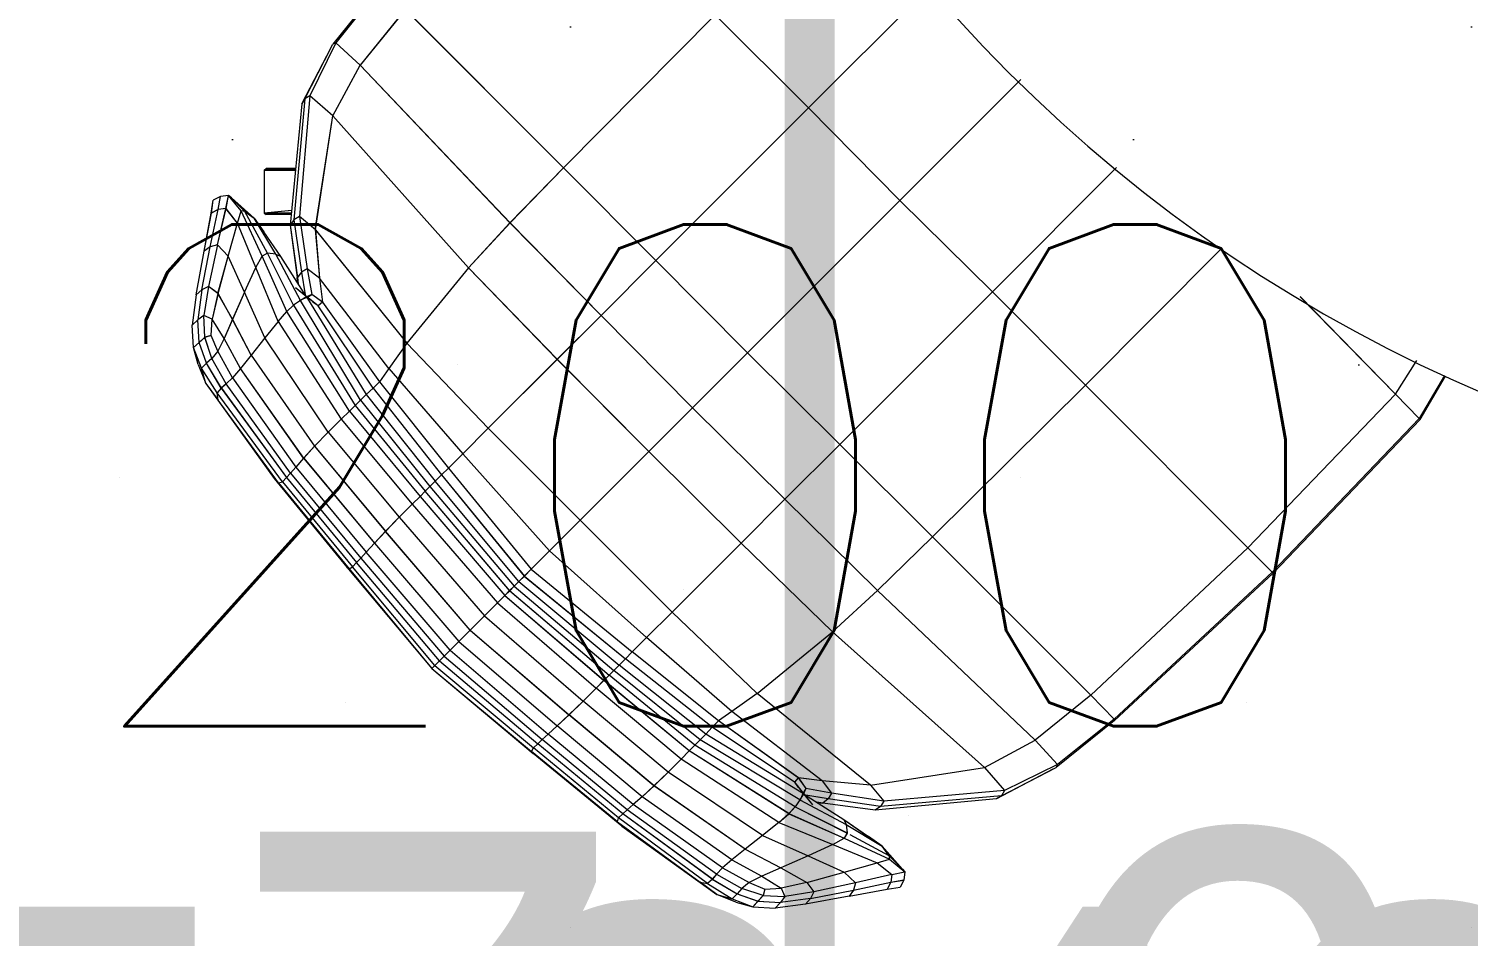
# Model space of a CAD drawing. Header units: millimetres. Extents: x -81374 to 485233, y -39075 to 157313.
# Drawn here: x 43608 to 44182, y -11139 to -10777 of the extents above; entities that cross this region are included whole.
import ezdxf
from ezdxf.enums import TextEntityAlignment as Align

# ---------------------------------------------------------------- set-up
doc = ezdxf.new("R2010")
doc.units = ezdxf.units.MM
for name, color, linetype in [('ceilings', 253, 'Continuous'), ('Hatch 01_UC', 7, 'Continuous'), ('M-HVAC-ELEPTICAL DUCT', 6, 'Continuous'), ('M-HVAC-TEXT', 7, 'Continuous')]:
    doc.layers.add(name, color=color, linetype=linetype)
doc.layers.add('DRAIN PIPE', color=76, linetype='Continuous', lineweight=30)
doc.layers.add('G-IMPT', color=8, linetype='Continuous', lineweight=5)
doc.styles.add('Herbalife_Third Floor - Furniture Layout - 210201$0$CG', font='GOTHIC.TTF')
doc.styles.add('R', font='romans.shx')
doc.styles.get("Standard").update_dxf_attribs({"font": 'arial.ttf'})

# ---------------------------------------------------------------- blocks, each defined once
blk = doc.blocks.new('floor plan 1')
at = {"layer": 'G-IMPT', "color": 8, "ltscale": 500}
for p, q in [((14253.39, -27949.37), (14265.42, -27947.77)), ((14263.28, -27950.01), (14265.42, -27947.77)), ((14274.38, -27948.3), (14265.42, -27947.77)), ((14272.29, -27950.54), (14274.38, -27948.3)), ((14281.14, -27950.16), (14274.38, -27948.3)), ((14282.63, -27951.52), (14274.38, -27948.3)), ((14235.96, -27952.54), (14220.8, -27955.44)), ((14233.42, -27957.91), (14250.04, -27954.27)), ((14251.32, -27951.61), (14234.21, -27955.01)), ((14234.21, -27955.01), (14235.96, -27952.54)), ((14235.96, -27952.54), (14253.39, -27949.37)), ((14250.04, -27954.27), (14251.32, -27951.61)), ((14250.04, -27954.27), (14261.54, -27952.51)), ((14252.87, -27958.1), (14250.04, -27954.27)), ((14251.32, -27951.61), (14253.39, -27949.37)), ((14251.32, -27951.61), (14263.28, -27950.01)), ((14261.54, -27952.51), (14263.28, -27950.01)), ((14263.08, -27955.82), (14261.54, -27952.51)), ((14270.29, -27952.89), (14261.54, -27952.51)), ((14272.29, -27950.54), (14263.28, -27950.01)), ((14269.52, -27955.36), (14270.29, -27952.89)), ((14270.29, -27952.89), (14272.29, -27950.54)), ((14270.29, -27952.89), (14278.68, -27955.7)), ((14280.59, -27953.52), (14272.29, -27950.54)), ((14278.68, -27955.7), (14280.59, -27953.52)), ((14280.59, -27953.52), (14282.63, -27951.52)), ((14290.5, -27959.42), (14280.59, -27953.52)), ((14281.14, -27950.16), (14288.72, -27953.26)), ((14288.72, -27953.26), (14282.63, -27951.52)), ((14292.45, -27957.71), (14282.63, -27951.52)), ((14326.6, -27980.49), (14288.72, -27953.26)), ((14288.72, -27953.26), (14295.33, -27958.19)), ((14213.74, -27962.27), (14214.17, -27959.04)), ((14214.17, -27959.04), (14215.61, -27956.22)), ((14219.36, -27958.17), (14214.17, -27959.04)), ((14220.8, -27955.44), (14215.61, -27956.22)), ((14218.91, -27961.29), (14233.42, -27957.91)), ((14218.91, -27961.29), (14219.36, -27958.17)), ((14234.21, -27955.01), (14219.36, -27958.17)), ((14219.36, -27958.17), (14220.8, -27955.44)), ((14233.42, -27957.91), (14234.21, -27955.01)), ((14237.98, -27962.15), (14233.42, -27957.91)), ((14252.87, -27958.1), (14237.98, -27962.15)), ((14252.87, -27958.1), (14263.08, -27955.82)), ((14263.12, -27963.85), (14252.87, -27958.1)), ((14269.52, -27955.36), (14263.08, -27955.82)), ((14270.78, -27960.53), (14263.08, -27955.82)), ((14263.12, -27963.85), (14270.78, -27960.53)), ((14275.79, -27958.04), (14269.52, -27955.36)), ((14270.78, -27960.53), (14275.79, -27958.04)), ((14282.71, -27967.13), (14270.78, -27960.53)), ((14275.79, -27958.04), (14278.68, -27955.7)), ((14286.48, -27963.87), (14275.79, -27958.04)), ((14288.79, -27961.39), (14278.68, -27955.7)), ((14288.79, -27961.39), (14290.5, -27959.42)), ((14290.5, -27959.42), (14292.45, -27957.71)), ((14290.5, -27959.42), (14326.2, -27985.38)), ((14295.33, -27958.19), (14292.45, -27957.71)), ((14292.45, -27957.71), (14327.85, -27983.83)), ((14328.35, -27982.22), (14295.33, -27958.19)), ((14218.91, -27961.29), (14213.74, -27962.27)), ((14214.65, -27963.42), (14213.74, -27962.27)), ((14219.82, -27967.34), (14213.74, -27962.27)), ((14222.85, -27972.52), (14214.65, -27963.42)), ((14220.12, -27968.76), (14214.65, -27963.42)), ((14224.82, -27965.92), (14218.91, -27961.29)), ((14224.82, -27965.92), (14219.82, -27967.34)), ((14237.98, -27962.15), (14224.82, -27965.92)), ((14242.45, -27973.19), (14224.82, -27965.92)), ((14252.26, -27968.66), (14237.98, -27962.15)), ((14252.26, -27968.66), (14263.12, -27963.85)), ((14277.4, -27971.38), (14263.12, -27963.85)), ((14282.71, -27967.13), (14286.48, -27963.87)), ((14286.48, -27963.87), (14288.79, -27961.39)), ((14286.48, -27963.87), (14322.11, -27989.08)), ((14288.79, -27961.39), (14324.48, -27986.96)), ((14220.12, -27968.76), (14219.82, -27967.34)), ((14237.93, -27975.68), (14219.82, -27967.34)), ((14235.71, -27977.19), (14220.12, -27968.76)), ((14220.12, -27968.76), (14222.85, -27972.52)), ((14242.45, -27973.19), (14252.26, -27968.66)), ((14270.44, -27976.83), (14252.26, -27968.66)), ((14270.44, -27976.83), (14277.4, -27971.38)), ((14277.4, -27971.38), (14282.71, -27967.13)), ((14277.4, -27971.38), (14313.75, -27996.55)), ((14282.71, -27967.13), (14318.47, -27992.25)), ((14222.85, -27972.52), (14228.18, -27976.32)), ((14237.12, -27981.13), (14222.85, -27972.52)), ((14238.1, -27983.21), (14228.18, -27976.32)), ((14236.79, -27977.78), (14237.93, -27975.68)), ((14257.53, -27988.15), (14236.79, -27977.78)), ((14237.12, -27981.13), (14236.79, -27977.78)), ((14242.45, -27973.19), (14237.93, -27975.68)), ((14259.96, -27985.48), (14237.93, -27975.68)), ((14263.92, -27982.02), (14242.45, -27973.19)), ((14263.92, -27982.02), (14270.44, -27976.83)), ((14270.44, -27976.83), (14308.12, -28002.04)), ((14255.61, -27990.99), (14237.12, -27981.13)), ((14238.1, -27983.21), (14237.12, -27981.13)), ((14254.15, -27993.38), (14238.1, -27983.21)), ((14263.92, -27982.02), (14259.96, -27985.48)), ((14263.92, -27982.02), (14302.96, -28007.2)), ((14326.6, -27980.49), (14361.91, -28009.49)), ((14326.6, -27980.49), (14328.35, -27982.22)), ((14328.35, -27982.22), (14327.85, -27983.83)), ((14328.35, -27982.22), (14362.61, -28010.32)), ((14175.21, -27992.65), (14223.45, -27988.32)), ((14177.28, -27991.45), (14225.64, -27986.91)), ((14222.08, -27990.52), (14223.45, -27988.32)), ((14223.45, -27988.32), (14225.64, -27986.91)), ((14223.45, -27988.32), (14244.37, -27991.35)), ((14225.64, -27986.91), (14246.5, -27989.73)), ((14257.69, -27998), (14250.53, -27988.94)), ((14254.15, -27993.38), (14250.53, -27988.94)), ((14255.61, -27990.99), (14257.53, -27988.15)), ((14257.53, -27988.15), (14259.96, -27985.48)), ((14257.53, -27988.15), (14297.41, -28012.75)), ((14259.96, -27985.48), (14299.68, -28010.48)), ((14318.47, -27992.25), (14322.11, -27989.08)), ((14322.11, -27989.08), (14324.48, -27986.96)), ((14322.11, -27989.08), (14355.89, -28017.18)), ((14324.48, -27986.96), (14326.2, -27985.38)), ((14324.48, -27986.96), (14358.31, -28014.99)), ((14326.2, -27985.38), (14327.85, -27983.83)), ((14326.2, -27985.38), (14360.08, -28013.33)), ((14327.85, -27983.83), (14361.76, -28011.69)), ((14152.92, -28005.12), (14174.04, -27994.69)), ((14175.21, -27992.65), (14153.46, -28003.82)), ((14154.78, -28003.26), (14177.28, -27991.45)), ((14175.21, -27992.65), (14154.78, -28003.26)), ((14174.04, -27994.69), (14222.08, -27990.52)), ((14174.04, -27994.69), (14175.21, -27992.65)), ((14182.06, -28003.88), (14174.04, -27994.69)), ((14175.21, -27992.65), (14177.28, -27991.45)), ((14227.38, -27996.9), (14222.08, -27990.52)), ((14222.08, -27990.52), (14243, -27993.63)), ((14243, -27993.63), (14244.37, -27991.35)), ((14246.67, -27998.62), (14243, -27993.63)), ((14243, -27993.63), (14253.18, -27995.49)), ((14244.37, -27991.35), (14246.5, -27989.73)), ((14244.37, -27991.35), (14253.3, -27992.84)), ((14248.75, -27989.96), (14246.5, -27989.73)), ((14246.5, -27989.73), (14248.9, -27990.05)), ((14253.18, -27995.49), (14254.2, -27993.41)), ((14253.18, -27995.49), (14254.45, -27993.53)), ((14254.15, -27993.38), (14255.61, -27990.99)), ((14257.69, -27998), (14254.15, -27993.38)), ((14254.15, -27993.38), (14293.09, -28017.15)), ((14255.6, -27990.59), (14254.39, -27993.02)), ((14254.46, -27993.51), (14255.6, -27990.59)), ((14255.61, -27990.99), (14295.29, -28014.87)), ((14313.75, -27996.55), (14318.47, -27992.25)), ((14318.47, -27992.25), (14352.3, -28020.44)), ((14227.38, -27996.9), (14182.06, -28003.88)), ((14227.38, -27996.9), (14272.57, -28033.41)), ((14227.38, -27996.9), (14246.67, -27998.62)), ((14246.67, -27998.62), (14282.75, -28026.23)), ((14246.67, -27998.62), (14256.21, -27999.82)), ((14256.21, -27999.82), (14253.18, -27995.49)), ((14257.69, -27998), (14256.21, -27995.94)), ((14256.21, -27999.82), (14257.69, -27998)), ((14256.21, -27999.82), (14287.99, -28022.53)), ((14257.69, -27998), (14290.59, -28019.9)), ((14308.12, -28002.04), (14313.75, -27996.55)), ((14313.75, -27996.55), (14347.63, -28024.81)), ((14130.19, -28022.64), (14153.46, -28003.82)), ((14130.29, -28023.2), (14152.92, -28005.12)), ((14152.92, -28005.12), (14153.46, -28003.82)), ((14161.75, -28014.72), (14152.92, -28005.12)), ((14182.06, -28003.88), (14161.75, -28014.72)), ((14242.57, -28057.94), (14182.06, -28003.88)), ((14308.12, -28002.04), (14302.96, -28007.2)), ((14308.12, -28002.04), (14341.97, -28030.37)), ((14297.41, -28012.75), (14299.68, -28010.48)), ((14302.96, -28007.2), (14299.68, -28010.48)), ((14299.68, -28010.48), (14333.72, -28038.63)), ((14302.96, -28007.2), (14336.84, -28035.51)), ((14360.08, -28013.33), (14361.76, -28011.69)), ((14362.61, -28010.32), (14361.76, -28011.69)), ((14401.09, -28044.56), (14361.76, -28011.69)), ((14402.3, -28043.35), (14361.91, -28009.49)), ((14361.91, -28009.49), (14362.61, -28010.32)), ((14402.26, -28043.38), (14362.61, -28010.32)), ((14139.57, -28032.78), (14161.75, -28014.72)), ((14224.65, -28074.49), (14161.75, -28014.72)), ((14290.59, -28019.9), (14293.09, -28017.15)), ((14293.09, -28017.15), (14295.29, -28014.87)), ((14293.09, -28017.15), (14327.68, -28044.66)), ((14295.29, -28014.87), (14297.41, -28012.75)), ((14295.29, -28014.87), (14329.76, -28042.59)), ((14297.41, -28012.75), (14331.67, -28040.68)), ((14352.3, -28020.44), (14355.89, -28017.18)), ((14355.89, -28017.18), (14358.31, -28014.99)), ((14395.03, -28050.62), (14355.89, -28017.18)), ((14358.31, -28014.99), (14360.08, -28013.33)), ((14397.44, -28048.21), (14358.31, -28014.99)), ((14399.3, -28046.35), (14360.08, -28013.33)), ((14066.93, -28081.39), (14130.19, -28022.64)), ((14067.28, -28081.74), (14130.29, -28023.2)), ((14130.29, -28023.2), (14130.19, -28022.64)), ((14139.57, -28032.78), (14130.29, -28023.2)), ((14282.75, -28026.23), (14287.99, -28022.53)), ((14290.59, -28019.9), (14287.99, -28022.53)), ((14287.99, -28022.53), (14322.4, -28049.94)), ((14290.59, -28019.9), (14325.15, -28047.19)), ((14347.63, -28024.81), (14352.3, -28020.44)), ((14391.56, -28054.09), (14352.3, -28020.44)), ((14272.57, -28033.41), (14282.75, -28026.23)), ((14282.75, -28026.23), (14316.7, -28055.65)), ((14341.97, -28030.37), (14347.63, -28024.81)), ((14387, -28058.65), (14347.63, -28024.81)), ((14077, -28091.48), (14139.57, -28032.78)), ((14139.57, -28032.78), (14202.75, -28095.8)), ((14272.57, -28033.41), (14242.57, -28057.94)), ((14272.57, -28033.41), (14306.56, -28065.78)), ((14341.97, -28030.37), (14336.84, -28035.51)), ((14381.31, -28064.34), (14341.97, -28030.37)), ((14329.76, -28042.59), (14331.67, -28040.68)), ((14331.67, -28040.68), (14333.72, -28038.63)), ((14371.28, -28074.37), (14331.67, -28040.68)), ((14336.84, -28035.51), (14333.72, -28038.63)), ((14373.18, -28072.47), (14333.72, -28038.63)), ((14376.17, -28069.47), (14336.84, -28035.51)), ((14325.15, -28047.19), (14327.68, -28044.66)), ((14327.68, -28044.66), (14329.76, -28042.59)), ((14367.64, -28078.01), (14327.68, -28044.66)), ((14369.51, -28076.14), (14329.76, -28042.59)), ((14397.44, -28048.21), (14399.3, -28046.35)), ((14399.3, -28046.35), (14401.09, -28044.56)), ((14399.3, -28046.35), (14432.31, -28085.56)), ((14402.26, -28043.38), (14401.09, -28044.56)), ((14401.09, -28044.56), (14433.96, -28083.89)), ((14435.32, -28083.03), (14402.26, -28043.38)), ((14436.15, -28083.73), (14402.3, -28043.35)), ((14316.7, -28055.65), (14322.4, -28049.94)), ((14325.15, -28047.19), (14322.4, -28049.94)), ((14362.76, -28082.88), (14322.4, -28049.94)), ((14365.44, -28080.21), (14325.15, -28047.19)), ((14391.56, -28054.09), (14395.03, -28050.62)), ((14395.03, -28050.62), (14397.44, -28048.21)), ((14395.03, -28050.62), (14428.47, -28089.75)), ((14430.66, -28087.34), (14397.44, -28048.21)), ((14242.57, -28057.94), (14224.65, -28074.49)), ((14242.57, -28057.94), (14279.06, -28093.28)), ((14306.56, -28065.78), (14316.7, -28055.65)), ((14355.4, -28090.24), (14316.7, -28055.65)), ((14387, -28058.65), (14391.56, -28054.09)), ((14425.21, -28093.35), (14391.56, -28054.09)), ((14381.31, -28064.34), (14387, -28058.65)), ((14387, -28058.65), (14420.83, -28098.02)), ((14306.56, -28065.78), (14279.06, -28093.28)), ((14343.22, -28102.42), (14306.56, -28065.78)), ((14376.17, -28069.47), (14373.18, -28072.47)), ((14376.17, -28069.47), (14381.31, -28064.34)), ((14410.14, -28108.81), (14376.17, -28069.47)), ((14415.28, -28103.67), (14381.31, -28064.34)), ((14202.75, -28095.8), (14224.65, -28074.49)), ((14224.65, -28074.49), (14261.55, -28110.79)), ((14369.51, -28076.14), (14371.28, -28074.37)), ((14371.28, -28074.37), (14373.18, -28072.47)), ((14371.28, -28074.37), (14404.97, -28113.98)), ((14407.02, -28111.93), (14373.18, -28072.47)), ((14362.76, -28082.88), (14365.44, -28080.21)), ((14365.44, -28080.21), (14367.64, -28078.01)), ((14398.45, -28120.5), (14365.44, -28080.21)), ((14367.64, -28078.01), (14369.51, -28076.14)), ((14367.64, -28078.01), (14400.98, -28117.96)), ((14403.06, -28115.89), (14369.51, -28076.14)), ((14008.35, -28142.61), (14066.93, -28081.39)), ((14008.72, -28142.98), (14067.28, -28081.74)), ((14067.28, -28081.74), (14066.93, -28081.39)), ((14077, -28091.48), (14067.28, -28081.74)), ((14355.4, -28090.24), (14362.76, -28082.88)), ((14395.71, -28123.24), (14362.76, -28082.88)), ((14430.66, -28087.34), (14432.31, -28085.56)), ((14432.31, -28085.56), (14433.96, -28083.89)), ((14460.26, -28119.45), (14432.31, -28085.56)), ((14435.32, -28083.03), (14433.96, -28083.89)), ((14461.82, -28117.8), (14433.96, -28083.89)), ((14463.42, -28117.3), (14435.32, -28083.03)), ((14436.15, -28083.73), (14435.32, -28083.03)), ((14465.16, -28119.05), (14436.15, -28083.73)), ((14018.19, -28152.68), (14077, -28091.48)), ((14077, -28091.48), (14141.69, -28156.3)), ((14343.22, -28102.42), (14355.4, -28090.24)), ((14390, -28128.95), (14355.4, -28090.24)), ((14425.21, -28093.35), (14428.47, -28089.75)), ((14428.47, -28089.75), (14430.66, -28087.34)), ((14456.57, -28123.54), (14428.47, -28089.75)), ((14458.69, -28121.16), (14430.66, -28087.34)), ((14141.69, -28156.3), (14202.75, -28095.8)), ((14202.75, -28095.8), (14239.67, -28132.67)), ((14279.06, -28093.28), (14261.55, -28110.79)), ((14315.8, -28129.85), (14279.06, -28093.28)), ((14415.28, -28103.67), (14420.83, -28098.02)), ((14420.83, -28098.02), (14425.21, -28093.35)), ((14449.1, -28131.9), (14420.83, -28098.02)), ((14453.4, -28127.18), (14425.21, -28093.35)), ((14343.22, -28102.42), (14315.8, -28129.85)), ((14379.86, -28139.09), (14343.22, -28102.42)), ((14410.14, -28108.81), (14415.28, -28103.67)), ((14443.6, -28137.53), (14415.28, -28103.67)), ((14410.14, -28108.81), (14407.02, -28111.93)), ((14438.45, -28142.68), (14410.14, -28108.81)), ((14239.67, -28132.67), (14261.55, -28110.79)), ((14298.35, -28147.29), (14261.55, -28110.79)), ((14403.06, -28115.89), (14404.97, -28113.98)), ((14404.97, -28113.98), (14407.02, -28111.93)), ((14432.9, -28148.24), (14404.97, -28113.98)), ((14435.17, -28145.97), (14407.02, -28111.93)), ((14395.71, -28123.24), (14398.45, -28120.5)), ((14398.45, -28120.5), (14400.98, -28117.96)), ((14425.75, -28155.06), (14398.45, -28120.5)), ((14400.98, -28117.96), (14403.06, -28115.89)), ((14428.49, -28152.56), (14400.98, -28117.96)), ((14430.77, -28150.36), (14403.06, -28115.89)), ((14456.57, -28123.54), (14458.69, -28121.16)), ((14458.69, -28121.16), (14460.26, -28119.45)), ((14458.69, -28121.16), (14484.26, -28156.86)), ((14460.26, -28119.45), (14461.82, -28117.8)), ((14486.22, -28155.15), (14460.26, -28119.45)), ((14463.42, -28117.3), (14461.82, -28117.8)), ((14461.82, -28117.8), (14487.94, -28153.2)), ((14465.16, -28119.05), (14463.42, -28117.3)), ((14463.42, -28117.3), (14487.46, -28150.31)), ((14492.38, -28156.93), (14465.16, -28119.05)), ((14390, -28128.95), (14395.71, -28123.24)), ((14423.12, -28157.65), (14395.71, -28123.24)), ((14453.4, -28127.18), (14456.57, -28123.54)), ((14481.78, -28159.17), (14456.57, -28123.54)), ((14178.86, -28193.49), (14239.67, -28132.67)), ((14276.51, -28169.14), (14239.67, -28132.67)), ((14315.8, -28129.85), (14298.35, -28147.29)), ((14352.36, -28166.59), (14315.8, -28129.85)), ((14379.86, -28139.09), (14390, -28128.95)), ((14419.42, -28162.9), (14390, -28128.95)), ((14443.6, -28137.53), (14449.1, -28131.9)), ((14449.1, -28131.9), (14453.4, -28127.18)), ((14474.27, -28168.25), (14449.1, -28131.9)), ((14453.4, -28127.18), (14478.52, -28162.93)), ((14438.45, -28142.68), (14443.6, -28137.53)), ((14443.6, -28137.53), (14468.81, -28175.21)), ((14008.35, -28142.61), (13998.2, -28159.89)), ((13998.63, -28160.13), (14008.72, -28142.98)), ((14008.72, -28142.98), (14008.35, -28142.61)), ((14018.19, -28152.68), (14008.72, -28142.98)), ((14352.36, -28166.59), (14379.86, -28139.09)), ((14412.24, -28173.07), (14379.86, -28139.09)), ((14438.45, -28142.68), (14435.17, -28145.97)), ((14463.62, -28181.72), (14438.45, -28142.68)), ((14276.51, -28169.14), (14298.35, -28147.29)), ((14334.86, -28184.09), (14298.35, -28147.29)), ((14430.77, -28150.36), (14432.9, -28148.24)), ((14432.9, -28148.24), (14435.17, -28145.97)), ((14457.5, -28188.11), (14432.9, -28148.24)), ((14435.17, -28145.97), (14460.17, -28185.68)), ((14018.19, -28152.68), (14009.64, -28166.14)), ((14018.19, -28152.68), (14056.19, -28191.56)), ((14423.12, -28157.65), (14425.75, -28155.06)), ((14425.75, -28155.06), (14428.49, -28152.56)), ((14425.75, -28155.06), (14447.64, -28187.96)), ((14428.49, -28152.56), (14430.77, -28150.36)), ((14452.27, -28191.5), (14428.49, -28152.56)), ((14430.77, -28150.36), (14454.65, -28190.04)), ((14484.26, -28156.86), (14486.22, -28155.15)), ((14486.22, -28155.15), (14487.94, -28153.2)), ((14486.22, -28155.15), (14492.13, -28165.06)), ((14492.38, -28156.93), (14487.46, -28150.31)), ((14487.46, -28150.31), (14487.94, -28153.2)), ((14487.94, -28153.2), (14494.13, -28163.02)), ((14087.97, -28210.33), (14141.69, -28156.3)), ((14141.69, -28156.3), (14178.86, -28193.49)), ((14419.42, -28162.9), (14423.12, -28157.65)), ((14445.83, -28189.43), (14423.12, -28157.65)), ((14478.52, -28162.93), (14481.78, -28159.17)), ((14481.78, -28159.17), (14484.26, -28156.86)), ((14481.78, -28159.17), (14487.61, -28169.86)), ((14484.26, -28156.86), (14489.95, -28166.96)), ((14495.49, -28164.51), (14492.38, -28156.93)), ((14492.38, -28156.93), (14494.13, -28163.02)), ((14352.36, -28166.59), (14334.86, -28184.09)), ((14387.71, -28203.08), (14352.36, -28166.59)), ((14412.24, -28173.07), (14419.42, -28162.9)), ((14419.42, -28162.9), (14447.03, -28198.97)), ((14474.27, -28168.25), (14478.52, -28162.93)), ((14478.52, -28162.93), (14485.11, -28174.86)), ((14487.61, -28169.86), (14489.95, -28166.96)), ((14489.95, -28166.96), (14492.13, -28165.06)), ((14489.95, -28166.96), (14492.75, -28175.35)), ((14492.13, -28165.06), (14494.13, -28163.02)), ((14492.13, -28165.06), (14495.1, -28173.35)), ((14494.13, -28163.02), (14497.34, -28171.27)), ((14495.49, -28164.51), (14497.34, -28171.27)), ((14276.51, -28169.14), (14215.78, -28229.86)), ((14312.97, -28205.97), (14276.51, -28169.14)), ((14468.81, -28175.21), (14474.27, -28168.25)), ((14474.27, -28168.25), (14481.79, -28182.53)), ((14485.11, -28174.86), (14487.61, -28169.86)), ((14487.61, -28169.86), (14490.28, -28176.13)), ((14495.1, -28173.35), (14497.34, -28171.27)), ((14497.34, -28171.27), (14497.88, -28180.23)), ((14387.71, -28203.08), (14412.24, -28173.07)), ((14448.75, -28218.27), (14412.24, -28173.07)), ((14463.62, -28181.72), (14468.81, -28175.21)), ((14468.81, -28175.21), (14476.99, -28193.39)), ((14481.79, -28182.53), (14485.11, -28174.86)), ((14485.11, -28174.86), (14489.82, -28182.56)), ((14490.28, -28176.13), (14489.82, -28182.56)), ((14490.28, -28176.13), (14492.75, -28175.35)), ((14492.75, -28175.35), (14495.1, -28173.35)), ((14492.75, -28175.35), (14493.14, -28184.11)), ((14495.1, -28173.35), (14495.64, -28182.37)), ((14312.97, -28205.97), (14334.86, -28184.09)), ((14371.16, -28220.99), (14334.86, -28184.09)), ((14463.62, -28181.72), (14460.17, -28185.68)), ((14463.62, -28181.72), (14472.46, -28203.2)), ((14476.99, -28193.39), (14481.79, -28182.53)), ((14481.79, -28182.53), (14487.55, -28192.78)), ((14487.55, -28192.78), (14489.82, -28182.56)), ((14489.82, -28182.56), (14493.14, -28184.11)), ((14491.38, -28195.6), (14493.14, -28184.11)), ((14493.14, -28184.11), (14495.64, -28182.37)), ((14494.04, -28194.32), (14495.64, -28182.37)), ((14495.64, -28182.37), (14497.88, -28180.23)), ((14496.28, -28192.25), (14497.88, -28180.23)), ((14445.83, -28189.43), (14447.64, -28187.96)), ((14447.03, -28198.97), (14445.83, -28189.43)), ((14445.83, -28189.43), (14450.15, -28192.46)), ((14447.64, -28187.96), (14449.7, -28189.44)), ((14447.64, -28187.96), (14456.7, -28195.12)), ((14447.64, -28187.96), (14452.27, -28191.5)), ((14452.13, -28191.19), (14455.06, -28190.05)), ((14452.27, -28191.5), (14454.65, -28190.04)), ((14455.06, -28190.05), (14452.63, -28191.26)), ((14454.65, -28190.04), (14457.5, -28188.11)), ((14454.65, -28190.04), (14464.51, -28208.53)), ((14457.5, -28188.11), (14460.17, -28185.68)), ((14457.5, -28188.11), (14467.87, -28208.86)), ((14460.17, -28185.68), (14469.97, -28207.72)), ((14129.34, -28243.01), (14178.86, -28193.49)), ((14178.86, -28193.49), (14215.78, -28229.86)), ((14452.11, -28191.2), (14450.15, -28192.46)), ((14450.15, -28192.46), (14452.24, -28191.44)), ((14452.01, -28202.64), (14450.15, -28192.46)), ((14452.27, -28191.5), (14462.44, -28207.55)), ((14452.27, -28191.5), (14456.7, -28195.12)), ((14454.3, -28201.27), (14452.81, -28192.35)), ((14476.99, -28193.39), (14472.46, -28203.2)), ((14476.99, -28193.39), (14483.49, -28207.67)), ((14487.55, -28192.78), (14483.49, -28207.67)), ((14487.55, -28192.78), (14491.38, -28195.6)), ((14487.74, -28212.23), (14491.38, -28195.6)), ((14494.04, -28194.32), (14490.64, -28211.44)), ((14491.38, -28195.6), (14494.04, -28194.32)), ((14496.28, -28192.25), (14493.11, -28209.68)), ((14494.04, -28194.32), (14496.28, -28192.25)), ((14448.75, -28218.27), (14447.03, -28198.97)), ((14447.03, -28198.97), (14452.01, -28202.64)), ((14452.01, -28202.64), (14454.3, -28201.27)), ((14454.3, -28201.27), (14455.92, -28199.15)), ((14457.33, -28222.2), (14454.3, -28201.27)), ((14455.92, -28199.15), (14455.59, -28196.74)), ((14455.69, -28196.9), (14455.92, -28199.15)), ((14458.74, -28220), (14455.92, -28199.15)), ((14252.16, -28266.79), (14312.97, -28205.97)), ((14349.85, -28242.9), (14312.97, -28205.97)), ((14387.71, -28203.08), (14371.16, -28220.99)), ((14441.77, -28263.58), (14387.71, -28203.08)), ((14455.12, -28223.57), (14452.01, -28202.64)), ((14472.46, -28203.2), (14469.97, -28207.72)), ((14472.46, -28203.2), (14479.72, -28220.83)), ((14462.44, -28207.55), (14469.33, -28217.46)), ((14464.51, -28208.53), (14462.44, -28207.55)), ((14464.51, -28208.53), (14467.87, -28208.86)), ((14464.51, -28208.53), (14473.13, -28222.79)), ((14467.87, -28208.86), (14469.97, -28207.72)), ((14467.87, -28208.86), (14476.89, -28225.53)), ((14469.97, -28207.72), (14478.3, -28225.83)), ((14483.49, -28207.67), (14479.72, -28220.83)), ((14483.49, -28207.67), (14487.74, -28212.23)), ((14487.74, -28212.23), (14484.36, -28226.74)), ((14490.64, -28211.44), (14487.48, -28226.29)), ((14487.74, -28212.23), (14490.64, -28211.44)), ((14493.11, -28209.68), (14490.21, -28224.84)), ((14490.64, -28211.44), (14493.11, -28209.68)), ((14448.75, -28218.27), (14441.77, -28263.58)), ((14448.75, -28218.27), (14455.12, -28223.57)), ((14473.13, -28222.79), (14469.33, -28217.46)), ((14349.85, -28242.9), (14371.16, -28220.99)), ((14430.93, -28283.9), (14371.16, -28220.99)), ((14450.96, -28271.6), (14455.12, -28223.57)), ((14452.99, -28270.43), (14457.33, -28222.2)), ((14454.19, -28268.37), (14458.74, -28220)), ((14455.12, -28223.57), (14457.33, -28222.2)), ((14457.33, -28222.2), (14458.74, -28220)), ((14458.33, -28224.3), (14468.31, -28224.27)), ((14458.34, -28224.27), (14468.31, -28224.27)), ((14469.15, -28224.87), (14468.31, -28224.27)), ((14473.13, -28222.79), (14482.23, -28231)), ((14476.89, -28225.53), (14473.13, -28222.79)), ((14479.72, -28220.83), (14478.3, -28225.83)), ((14479.72, -28220.83), (14484.36, -28226.74)), ((14167.47, -28278.18), (14215.78, -28229.86)), ((14252.16, -28266.79), (14215.78, -28229.86)), ((14458.19, -28225.84), (14469.15, -28224.87)), ((14458.28, -28224.87), (14469.15, -28224.87)), ((14469.15, -28241.97), (14469.15, -28224.87)), ((14476.89, -28225.53), (14482.23, -28231)), ((14476.89, -28225.53), (14478.3, -28225.83)), ((14478.3, -28225.83), (14483.37, -28231.91)), ((14484.36, -28226.74), (14483.37, -28231.91)), ((14484.36, -28226.74), (14487.48, -28226.29)), ((14487.48, -28226.29), (14486.6, -28231.47)), ((14486.6, -28231.47), (14489.43, -28230.04)), ((14487.48, -28226.29), (14490.21, -28224.84)), ((14490.21, -28224.84), (14489.43, -28230.04)), ((14482.23, -28231), (14483.37, -28231.91)), ((14483.37, -28231.91), (14486.6, -28231.47)), ((14289.35, -28303.95), (14349.85, -28242.9)), ((14412.87, -28306.07), (14349.85, -28242.9)), ((14456.62, -28242.58), (14468.31, -28242.58)), ((14456.67, -28241.97), (14469.15, -28241.97)), ((14469.15, -28241.97), (14456.67, -28242.01)), ((14469.15, -28241.97), (14468.31, -28242.58)), ((14441.77, -28263.58), (14430.93, -28283.9)), ((14441.77, -28263.58), (14450.96, -28271.6)), ((14203.76, -28315.19), (14252.16, -28266.79)), ((14289.35, -28303.95), (14252.16, -28266.79)), ((14452.99, -28270.43), (14441.83, -28292.18)), ((14454.19, -28268.37), (14442.39, -28290.86)), ((14452.99, -28270.43), (14442.39, -28290.86)), ((14450.96, -28271.6), (14452.99, -28270.43)), ((14452.99, -28270.43), (14454.19, -28268.37)), ((14440.52, -28292.72), (14450.96, -28271.6)), ((14412.87, -28306.07), (14430.93, -28283.9)), ((14430.93, -28283.9), (14440.52, -28292.72)), ((14422.45, -28315.35), (14440.52, -28292.72)), ((14423.01, -28315.45), (14441.83, -28292.18)), ((14440.52, -28292.72), (14441.83, -28292.18))]:
    blk.add_line(p, q, dxfattribs=at)
for centre, radius, start, end in [((15455.83, -27228.64), 950.62, 176.50588, 267.18151), ((13748.16, -28705.24), 600, 270, 90), ((13748.16, -28705.24), 600, 270, 90)]:
    blk.add_arc(centre, radius, start, end, dxfattribs=at)
at = {"layer": 'G-IMPT', "color": 8, "ltscale": 500, "style": 'Herbalife_Third Floor - Furniture Layout - 210201$0$CG'}
blk.add_text('(10\'-3" X 9\'-2")', height=220, dxfattribs=at).set_placement((12797.21, -27978.24))
at = {"layer": 'G-IMPT', "color": 8, "ltscale": 500}
for rotation, p in [(359.99915, (39680.63, -4989.62, 0)), (359.99915, (35886.72, -10139.29, 0)), (270.00085, (28873.29, -20643.48, 0)), (359.99915, (11975.31, -26935.44, 0)), (359.99915, (15267.63, -26935.44, 0)), (359.99915, (26686.27, -26987.73, 0)), (270.00085, (15861.11, -28615.02, 0)), (89.99915, (23697.81, -33300.57, 0)), (89.99915, (23597.87, -35337.73, 0)), (89.99915, (23597.88, -37388.34, 0)), (359.99915, (13750.44, -37781.54, 0)), (89.99915, (23697.83, -40746.76, 0)), (89.99915, (23597.8, -44302.49, 0)), (89.99915, (23597.81, -46399.06, 0)), (89.99915, (23697.78, -48339.78, 0)), (89.99915, (23697.77, -54279.98, 0)), (359.99915, (27418.07, -55702.4, 0)), (89.99915, (9671.91, -65856.51, 0)), (359.99915, (4684.11, -67403.39, 0)), (359.99915, (8737.21, -67403.39, 0))]:
    blk.add_attdef('PARTITIONTYPE', text='', height=200, rotation=rotation, dxfattribs=at).set_placement(p, align=Align.MIDDLE_CENTER)
blk = doc.blocks.new('GRID')
at = {"layer": 'ceilings', "lineweight": 5, "transparency": 33554597}
h = blk.add_hatch(dxfattribs=at)
h.set_pattern_fill('DOTS', color=8, scale=80, angle=45)
h.paths.add_polyline_path([(56229.86, 61282.61), (56229.86, 61882.61), (56829.86, 61882.61), (56829.86, 61282.61)])
blk = doc.blocks.new('Steelcase EMEA Bolia - Mood Dining Chair - scx_bolia_d3_ancilary_mood_leg_18ba0357-414835-Level 1')
at = {"layer": 'G-IMPT'}
for p, q in [((-179.96, 167.36), (-167.87, 179.45)), ((-167.87, 179.45), (-166.85, 179.29)), ((-160.18, 171.76), (-167.87, 179.45)), ((-160.8, 171.01), (-167.87, 179.45)), ((-159.79, 172.23), (-166.85, 179.29)), ((-159.81, 172.21), (-166.85, 179.29)), ((-179.96, 167.36), (-179.8, 166.34)), ((-171.14, 158.54), (-179.96, 167.36)), ((-179.96, 167.36), (-171.16, 158.51)), ((-171.52, 158.07), (-179.8, 166.34))]:
    blk.add_line(p, q, dxfattribs=at)
blk = doc.blocks.new('Steelcase EMEA Bolia - Mood Dining Chair - scx_bolia_d3_ancilary_mood_back_18ba0357-414834-Level 1')
at = {"layer": 'G-IMPT'}
for p, q in [((-44.74, 255.92), (7.76, 260.54)), ((-43.65, 255.83), (7.76, 260.49)), ((7.76, 258.83), (-43.29, 254.26)), ((7.76, 260.54), (60.26, 255.92)), ((7.76, 260.49), (7.76, 258.83)), ((7.76, 260.49), (59.17, 255.83)), ((7.76, 256.3), (7.76, 258.83)), ((7.76, 258.83), (58.81, 254.26)), ((-90.21, 251.46), (-44.74, 255.92)), ((-87.76, 251.47), (-43.65, 255.83)), ((-86.97, 249.98), (-43.29, 254.26)), ((-44.74, 255.92), (-43.65, 255.83)), ((-43.65, 255.83), (-43.29, 254.26)), ((-43.4, 249.49), (7.76, 253.66)), ((7.76, 256.3), (-43.32, 251.91)), ((-43.32, 251.91), (-43.29, 254.26)), ((7.76, 253.66), (7.76, 256.3)), ((7.76, 256.3), (58.83, 251.91)), ((7.76, 250.26), (7.76, 253.66)), ((7.76, 253.66), (58.92, 249.49)), ((59.17, 255.83), (58.81, 254.26)), ((58.83, 251.91), (58.81, 254.26)), ((102.49, 249.98), (58.81, 254.26)), ((60.26, 255.92), (59.17, 255.83)), ((103.27, 251.47), (59.17, 255.83)), ((105.73, 251.46), (60.26, 255.92)), ((-136.25, 243.93), (-90.21, 251.46)), ((-130.64, 240.82), (-87.04, 247.71)), ((-86.97, 249.98), (-130.47, 243.42)), ((-87.76, 251.47), (-128.09, 245.12)), ((-90.21, 251.46), (-87.76, 251.47)), ((-87.76, 251.47), (-86.97, 249.98)), ((-87.14, 245.39), (-43.4, 249.49)), ((-87.14, 245.39), (-87.04, 247.71)), ((-87.04, 247.71), (-43.32, 251.91)), ((-87.04, 247.71), (-86.97, 249.98)), ((7.76, 250.26), (-43.56, 246.23)), ((-43.56, 246.23), (-43.4, 249.49)), ((-43.4, 249.49), (-43.32, 251.91)), ((7.76, 245.35), (7.76, 250.26)), ((7.76, 250.26), (59.08, 246.23)), ((102.56, 247.71), (58.83, 251.91)), ((58.92, 249.49), (58.83, 251.91)), ((59.08, 246.23), (58.92, 249.49)), ((102.66, 245.39), (58.92, 249.49)), ((103.27, 251.47), (102.49, 249.98)), ((102.56, 247.71), (102.49, 249.98)), ((145.99, 243.42), (102.49, 249.98)), ((102.66, 245.39), (102.56, 247.71)), ((146.16, 240.82), (102.56, 247.71)), ((105.73, 251.46), (103.27, 251.47)), ((103.27, 251.47), (143.61, 245.12)), ((105.73, 251.46), (151.77, 243.93)), ((-143.81, 240.76), (-136.25, 243.93)), ((-136.25, 243.93), (-141.79, 240.85)), ((-130.47, 243.42), (-141.79, 240.85)), ((-136.25, 243.93), (-128.09, 245.12)), ((-130.64, 240.82), (-130.47, 243.42)), ((-128.09, 245.12), (-130.47, 243.42)), ((-87.14, 245.39), (-130.46, 238.23)), ((-130.34, 234.84), (-87.32, 242.21)), ((-87.65, 237.39), (-87.32, 242.21)), ((-87.65, 237.39), (-43.8, 241.39)), ((-87.32, 242.21), (-43.56, 246.23)), ((-87.32, 242.21), (-87.14, 245.39)), ((-44, 234.99), (-43.8, 241.39)), ((-43.8, 241.39), (-43.56, 246.23)), ((-43.8, 241.39), (7.76, 245.35)), ((7.76, 238.9), (7.76, 245.35)), ((7.76, 245.35), (59.31, 241.39)), ((102.84, 242.21), (59.08, 246.23)), ((59.31, 241.39), (59.08, 246.23)), ((59.52, 234.99), (59.31, 241.39)), ((103.17, 237.39), (59.31, 241.39)), ((102.84, 242.21), (102.66, 245.39)), ((145.98, 238.23), (102.66, 245.39)), ((103.17, 237.39), (102.84, 242.21)), ((145.86, 234.84), (102.84, 242.21)), ((151.77, 243.93), (143.61, 245.12)), ((143.61, 245.12), (145.99, 243.42)), ((146.16, 240.82), (145.99, 243.42)), ((145.99, 243.42), (157.31, 240.85)), ((159.33, 240.76), (151.77, 243.93)), ((151.77, 243.93), (157.31, 240.85)), ((-149.9, 237.29), (-156.61, 231.33)), ((-141.79, 240.85), (-149.9, 237.29)), ((-143.81, 240.76), (-149.9, 237.29)), ((-149.79, 234.23), (-149.9, 237.29)), ((-141.82, 237.99), (-149.79, 234.23)), ((-141.82, 237.99), (-141.79, 240.85)), ((-130.64, 240.82), (-141.82, 237.99)), ((-141.63, 235.11), (-141.82, 237.99)), ((-130.46, 238.23), (-141.63, 235.11)), ((-87.65, 237.39), (-130.7, 229.87)), ((-130.46, 238.23), (-130.64, 240.82)), ((-130.34, 234.84), (-130.46, 238.23)), ((-87.95, 231.01), (-87.65, 237.39)), ((7.76, 238.9), (-44, 234.99)), ((7.76, 230.85), (7.76, 238.9)), ((7.76, 238.9), (59.52, 234.99)), ((103.46, 231.01), (103.17, 237.39)), ((146.22, 229.87), (103.17, 237.39)), ((145.86, 234.84), (145.98, 238.23)), ((145.98, 238.23), (146.16, 240.82)), ((145.98, 238.23), (157.15, 235.11)), ((146.16, 240.82), (157.34, 237.99)), ((157.15, 235.11), (157.34, 237.99)), ((157.34, 237.99), (157.31, 240.85)), ((157.31, 240.85), (165.42, 237.29)), ((157.34, 237.99), (165.31, 234.23)), ((159.33, 240.76), (165.42, 237.29)), ((165.31, 234.23), (165.42, 237.29)), ((165.42, 237.29), (172.13, 231.33)), ((-163.99, 221.7), (-156.61, 231.33)), ((-156.54, 228.23), (-156.61, 231.33)), ((-149.79, 234.23), (-156.54, 228.23)), ((-149.54, 231.16), (-156.01, 225.24)), ((-149.54, 231.16), (-149.79, 234.23)), ((-141.63, 235.11), (-149.54, 231.16)), ((-148.35, 228.86), (-149.54, 231.16)), ((-142.02, 231.41), (-148.35, 228.86)), ((-143.79, 226.1), (-142.02, 231.41)), ((-130.7, 229.87), (-143.79, 226.1)), ((-142.02, 231.41), (-141.63, 235.11)), ((-130.34, 234.84), (-142.02, 231.41)), ((-131.45, 223.11), (-87.95, 231.01)), ((-131.45, 223.11), (-130.7, 229.87)), ((-130.7, 229.87), (-130.34, 234.84)), ((-88.04, 223.15), (-87.95, 231.01)), ((-87.95, 231.01), (-44, 234.99)), ((-44.07, 227.06), (-44, 234.99)), ((-44.07, 227.06), (7.76, 230.85)), ((7.76, 223.59), (7.76, 230.85)), ((7.76, 230.85), (59.59, 227.06)), ((103.46, 231.01), (59.52, 234.99)), ((59.59, 227.06), (59.52, 234.99)), ((103.56, 223.15), (103.46, 231.01)), ((146.97, 223.11), (103.46, 231.01)), ((146.22, 229.87), (145.86, 234.84)), ((145.86, 234.84), (157.54, 231.41)), ((146.97, 223.11), (146.22, 229.87)), ((146.22, 229.87), (159.31, 226.1)), ((157.54, 231.41), (157.15, 235.11)), ((165.06, 231.16), (157.15, 235.11)), ((159.31, 226.1), (157.54, 231.41)), ((157.54, 231.41), (163.86, 228.86)), ((163.86, 228.86), (165.06, 231.16)), ((165.06, 231.16), (165.31, 234.23)), ((165.06, 231.16), (171.53, 225.24)), ((165.31, 234.23), (172.06, 228.23)), ((172.06, 228.23), (172.13, 231.33)), ((179.5, 221.7), (172.13, 231.33)), ((-163.87, 218.65), (-156.54, 228.23)), ((-162.89, 215.87), (-156.01, 225.24)), ((-158.18, 215.16), (-152.57, 223.99)), ((-156.01, 225.24), (-156.54, 228.23)), ((-152.57, 223.99), (-156.01, 225.24)), ((-148.35, 228.86), (-152.57, 223.99)), ((-143.79, 226.1), (-152.57, 223.99)), ((-146.86, 218.34), (-143.79, 226.1)), ((-88.04, 223.15), (-44.07, 227.06)), ((-44.07, 219.79), (-44.07, 227.06)), ((103.56, 223.15), (59.59, 227.06)), ((59.59, 227.06), (59.59, 219.79)), ((162.38, 218.34), (159.31, 226.1)), ((159.31, 226.1), (168.09, 223.99)), ((163.86, 228.86), (168.09, 223.99)), ((168.09, 223.99), (171.53, 225.24)), ((173.7, 215.16), (168.09, 223.99)), ((171.53, 225.24), (172.06, 228.23)), ((178.41, 215.87), (171.53, 225.24)), ((179.39, 218.65), (172.06, 228.23)), ((-163.99, 221.7), (-174.07, 207.13)), ((-163.87, 218.65), (-173.56, 204.15)), ((-163.87, 218.65), (-163.99, 221.7)), ((-162.89, 215.87), (-163.87, 218.65)), ((-146.86, 218.34), (-158.18, 215.16)), ((-151.15, 207.26), (-146.86, 218.34)), ((-131.45, 223.11), (-146.86, 218.34)), ((-88.04, 223.15), (-132.52, 214.33)), ((-132.52, 214.33), (-131.45, 223.11)), ((-88.04, 215.86), (-88.04, 223.15)), ((-88.04, 215.86), (-44.07, 219.79)), ((-44.07, 219.79), (7.76, 223.59)), ((-44.07, 219.79), (-44.07, 215.38)), ((-44.07, 215.38), (7.76, 219.36)), ((7.76, 223.59), (7.76, 219.36)), ((7.76, 223.59), (59.59, 219.79)), ((7.76, 216.67), (7.76, 219.36)), ((7.76, 219.36), (59.59, 215.38)), ((103.56, 215.86), (59.59, 219.79)), ((59.59, 219.79), (59.59, 215.38)), ((148.03, 214.33), (103.56, 223.15)), ((103.56, 223.15), (103.56, 215.86)), ((148.03, 214.33), (146.97, 223.11)), ((146.97, 223.11), (162.38, 218.34)), ((166.67, 207.26), (162.38, 218.34)), ((162.38, 218.34), (173.7, 215.16)), ((178.41, 215.87), (179.39, 218.65)), ((179.39, 218.65), (179.5, 221.7)), ((179.39, 218.65), (189.08, 204.15)), ((189.59, 207.13), (179.5, 221.7)), ((-172.07, 201.54), (-162.89, 215.87)), ((-158.18, 215.16), (-165.85, 201.76)), ((-158.18, 215.16), (-162.89, 215.87)), ((-132.52, 214.33), (-151.15, 207.26)), ((-133.45, 206.06), (-88.04, 215.86)), ((-133.45, 206.06), (-132.52, 214.33)), ((-88.04, 215.86), (-88.04, 211.22)), ((-88.04, 211.22), (-44.07, 215.38)), ((-88.04, 208.01), (-44.07, 212.48)), ((7.76, 216.67), (-44.07, 212.48)), ((-44.07, 212.48), (-44.07, 215.38)), ((-44.07, 209.78), (7.76, 214.16)), ((-44.07, 209.78), (-44.07, 212.48)), ((7.76, 214.16), (7.76, 216.67)), ((7.76, 216.67), (59.59, 212.48)), ((7.76, 211.52), (7.76, 214.16)), ((7.76, 214.16), (59.59, 209.78)), ((59.59, 212.48), (59.59, 215.38)), ((103.56, 211.22), (59.59, 215.38)), ((103.56, 208.01), (59.59, 212.48)), ((59.59, 209.78), (59.59, 212.48)), ((148.97, 206.06), (103.56, 215.86)), ((103.56, 215.86), (103.56, 211.22)), ((148.97, 206.06), (148.03, 214.33)), ((148.03, 214.33), (166.67, 207.26)), ((173.7, 215.16), (178.41, 215.87)), ((173.7, 215.16), (181.37, 201.76)), ((187.59, 201.54), (178.41, 215.87)), ((-174.07, 207.13), (-182.74, 194.36)), ((-173.56, 204.15), (-174.07, 207.13)), ((-151.15, 207.26), (-165.85, 201.76)), ((-151.15, 207.26), (-154.88, 197.12)), ((-88.04, 211.22), (-133.81, 200.81)), ((-133.64, 197.2), (-88.04, 208.01)), ((-88.04, 208.01), (-88.04, 211.22)), ((-88.04, 205), (-44.07, 209.78)), ((-88.04, 205), (-88.04, 208.01)), ((-87.99, 201.84), (-44.07, 206.85)), ((7.76, 211.52), (-44.07, 206.85)), ((-44.07, 206.85), (-44.07, 209.78)), ((-44.07, 203.27), (7.76, 208.41)), ((-44.07, 203.27), (-44.07, 206.85)), ((7.76, 208.41), (7.76, 211.52)), ((7.76, 211.52), (59.59, 206.85)), ((7.76, 204.63), (7.76, 208.41)), ((7.76, 208.41), (59.59, 203.27)), ((59.59, 206.85), (59.59, 209.78)), ((103.56, 205), (59.59, 209.78)), ((103.51, 201.84), (59.59, 206.85)), ((59.59, 203.27), (59.59, 206.85)), ((103.56, 208.01), (103.56, 211.22)), ((149.33, 200.81), (103.56, 211.22)), ((103.56, 205), (103.56, 208.01)), ((149.16, 197.2), (103.56, 208.01)), ((170.4, 197.12), (166.67, 207.26)), ((166.67, 207.26), (181.37, 201.76)), ((189.08, 204.15), (189.59, 207.13)), ((189.59, 207.13), (198.26, 194.36)), ((-173.56, 204.15), (-181.83, 191.41)), ((-172.07, 201.54), (-179.94, 188.88)), ((-172.07, 201.54), (-173.56, 204.15)), ((-165.85, 201.76), (-172.49, 189.79)), ((-165.85, 201.76), (-172.07, 201.54)), ((-133.45, 206.06), (-154.88, 197.12)), ((-133.45, 206.06), (-133.81, 200.81)), ((-88.04, 205), (-132.99, 193.83)), ((-132.33, 191.12), (-87.99, 201.84)), ((-87.99, 201.84), (-88.04, 205)), ((-87.81, 198.13), (-87.99, 201.84)), ((-87.81, 198.13), (-44.07, 203.27)), ((-44.07, 199.38), (7.76, 204.63)), ((-44.07, 199.38), (-44.07, 203.27)), ((7.76, 194.22), (7.76, 204.63)), ((7.76, 204.63), (59.59, 199.38)), ((103.33, 198.13), (59.59, 203.27)), ((59.59, 203.27), (59.59, 199.38)), ((103.33, 198.13), (103.51, 201.84)), ((103.51, 201.84), (103.56, 205)), ((147.85, 191.12), (103.51, 201.84)), ((148.51, 193.83), (103.56, 205)), ((148.97, 206.06), (170.4, 197.12)), ((148.97, 206.06), (149.33, 200.81)), ((181.37, 201.76), (188.01, 189.79)), ((181.37, 201.76), (187.59, 201.54)), ((187.59, 201.54), (189.08, 204.15)), ((195.46, 188.88), (187.59, 201.54)), ((189.08, 204.15), (197.35, 191.41)), ((-154.88, 197.12), (-172.49, 189.79)), ((-133.81, 200.81), (-156.32, 192.16)), ((-154.88, 197.12), (-156.32, 192.16)), ((-133.64, 197.2), (-155.64, 189.87)), ((-133.64, 197.2), (-133.81, 200.81)), ((-132.99, 193.83), (-133.64, 197.2)), ((-87.81, 198.13), (-126.56, 190.35)), ((-87.79, 194.43), (-87.81, 198.13)), ((-87.79, 194.43), (-44.07, 199.38)), ((-44.07, 191.31), (-44.07, 199.38)), ((59.59, 191.31), (59.59, 199.38)), ((103.31, 194.43), (59.59, 199.38)), ((103.33, 198.13), (103.31, 194.43)), ((142.08, 190.35), (103.33, 198.13)), ((148.51, 193.83), (149.16, 197.2)), ((149.16, 197.2), (149.33, 200.81)), ((149.16, 197.2), (171.16, 189.87)), ((149.33, 200.81), (171.83, 192.16)), ((170.4, 197.12), (188.01, 189.79)), ((170.4, 197.12), (171.83, 192.16)), ((-182.74, 194.36), (-185.86, 190.14)), ((-184.88, 187.13), (-185.86, 190.14)), ((-181.83, 191.41), (-184.88, 187.13)), ((-181.83, 191.41), (-182.74, 194.36)), ((-179.94, 188.88), (-181.83, 191.41)), ((-172.49, 189.79), (-179.94, 188.88)), ((-156.32, 192.16), (-175.02, 185.25)), ((-172.49, 189.79), (-175.02, 185.25)), ((-155.64, 189.87), (-173.8, 184.46)), ((-155.64, 189.87), (-156.32, 192.16)), ((-153.03, 187.73), (-155.64, 189.87)), ((-132.99, 193.83), (-153.03, 187.73)), ((-132.33, 191.12), (-150.87, 186.96)), ((-140.68, 185.63), (-133.32, 190.89)), ((-140.32, 188.28), (-138.39, 189.76)), ((-138.57, 189.72), (-140.32, 188.28)), ((-126.56, 190.35), (-138.03, 191.69)), ((-132.33, 191.12), (-138.03, 191.69)), ((-132.02, 191.24), (-133.28, 194.11)), ((-133.28, 194.11), (-132.42, 191.54)), ((-132.33, 191.12), (-132.99, 193.83)), ((-126.56, 190.35), (-132.33, 191.12)), ((-131.52, 188.94), (-132.28, 191.13)), ((-132.01, 191.22), (-131.52, 188.94)), ((-126.56, 190.35), (-129.06, 190.76)), ((-126.32, 188.02), (-126.56, 190.35)), ((-126.32, 188.02), (-87.79, 194.43)), ((-88.88, 188.11), (-87.79, 194.43)), ((-88.88, 188.11), (-44.07, 191.31)), ((-44.07, 191.31), (7.76, 194.22)), ((-44.07, 176.98), (-44.07, 191.31)), ((7.76, 176.99), (7.76, 194.22)), ((7.76, 194.22), (59.59, 191.31)), ((59.59, 176.98), (59.59, 191.31)), ((104.4, 188.11), (59.59, 191.31)), ((104.4, 188.11), (103.31, 194.43)), ((141.84, 188.02), (103.31, 194.43)), ((141.84, 188.02), (142.08, 190.35)), ((142.08, 190.35), (153.55, 191.69)), ((142.08, 190.35), (147.85, 191.12)), ((142.08, 190.35), (144.58, 190.76)), ((147.04, 188.94), (147.53, 191.22)), ((147.04, 188.94), (147.8, 191.13)), ((147.54, 191.24), (148.8, 194.11)), ((147.85, 191.12), (148.51, 193.83)), ((147.85, 191.12), (153.55, 191.69)), ((147.85, 191.12), (166.39, 186.96)), ((148.8, 194.11), (147.93, 191.54)), ((148.51, 193.83), (168.55, 187.73)), ((156.2, 185.63), (148.84, 190.89)), ((155.84, 188.28), (153.91, 189.76)), ((154.09, 189.72), (155.84, 188.28)), ((168.55, 187.73), (171.16, 189.87)), ((171.16, 189.87), (171.83, 192.16)), ((171.83, 192.16), (190.54, 185.25)), ((172.34, 189.52), (189.32, 184.46)), ((188.01, 189.79), (195.46, 188.88)), ((188.01, 189.79), (190.54, 185.25)), ((195.46, 188.88), (197.35, 191.41)), ((197.35, 191.41), (198.26, 194.36)), ((197.35, 191.41), (200.4, 187.13)), ((198.26, 194.36), (201.38, 190.14)), ((200.4, 187.13), (201.38, 190.14)), ((-182.9, 184.53), (-184.88, 187.13)), ((-179.94, 188.88), (-182.9, 184.53)), ((-175.02, 185.25), (-182.9, 184.53)), ((-181.45, 184.37), (-182.9, 184.53)), ((-173.8, 184.46), (-181.45, 184.37)), ((-169.21, 183.73), (-181.45, 184.37)), ((-173.8, 184.46), (-175.02, 185.25)), ((-173.8, 184.46), (-169.21, 183.73)), ((-153.03, 187.73), (-169.21, 183.73)), ((-169.21, 183.73), (-162.76, 184.82)), ((-150.87, 186.96), (-162.76, 184.82)), ((-157.62, 172.99), (-140.68, 185.63)), ((-157.06, 175.53), (-140.32, 188.28)), ((-153.03, 187.73), (-150.87, 186.96)), ((-140.68, 185.63), (-140.32, 188.28)), ((-140.03, 183.05), (-140.68, 185.63)), ((-140.03, 183.05), (-131.52, 188.94)), ((-88.88, 188.11), (-133.91, 182.12)), ((-133.91, 182.12), (-126.32, 188.02)), ((-126.32, 188.02), (-131.52, 188.94)), ((-91, 175.84), (-88.88, 188.11)), ((106.52, 175.84), (104.4, 188.11)), ((149.43, 182.12), (104.4, 188.11)), ((141.84, 188.02), (147.04, 188.94)), ((149.43, 182.12), (141.84, 188.02)), ((155.55, 183.05), (147.04, 188.94)), ((155.55, 183.05), (156.2, 185.63)), ((172.58, 175.53), (155.84, 188.28)), ((156.2, 185.63), (155.84, 188.28)), ((173.14, 172.99), (156.2, 185.63)), ((166.39, 186.96), (168.55, 187.73)), ((166.39, 186.96), (178.28, 184.82)), ((168.55, 187.73), (184.73, 183.73)), ((184.73, 183.73), (178.28, 184.82)), ((189.32, 184.46), (184.73, 183.73)), ((184.73, 183.73), (196.97, 184.37)), ((189.32, 184.46), (190.54, 185.25)), ((189.32, 184.46), (196.97, 184.37)), ((190.54, 185.25), (198.42, 184.53)), ((195.46, 188.88), (198.42, 184.53)), ((196.97, 184.37), (198.42, 184.53)), ((198.42, 184.53), (200.4, 187.13)), ((-157.03, 170.46), (-140.03, 183.05)), ((-148.77, 169.7), (-133.91, 182.12)), ((-133.91, 182.12), (-140.03, 183.05)), ((149.43, 182.12), (155.55, 183.05)), ((164.29, 169.7), (149.43, 182.12)), ((172.54, 170.46), (155.55, 183.05)), ((-188.66, 135.81), (-157.62, 172.99)), ((-188.05, 138.12), (-157.06, 175.53)), ((-157.62, 172.99), (-157.06, 175.53)), ((-157.03, 170.46), (-157.62, 172.99)), ((-148.77, 169.7), (-91, 175.84)), ((-94.87, 137.28), (-91, 175.84)), ((-91, 175.84), (-44.07, 176.98)), ((-44.07, 176.98), (7.76, 176.99)), ((-44.07, 138.09), (-44.07, 176.98)), ((7.76, 176.99), (7.76, 138.21)), ((7.76, 176.99), (59.59, 176.98)), ((106.52, 175.84), (59.59, 176.98)), ((59.59, 176.98), (59.59, 138.09)), ((164.29, 169.7), (106.52, 175.84)), ((106.52, 175.84), (110.39, 137.28)), ((172.54, 170.46), (173.14, 172.99)), ((203.57, 138.12), (172.58, 175.53)), ((173.14, 172.99), (172.58, 175.53)), ((204.18, 135.81), (173.14, 172.99)), ((-188.05, 133.55), (-157.03, 170.46)), ((-148.77, 169.7), (-175.88, 132.72)), ((-148.77, 169.7), (-157.03, 170.46)), ((164.29, 169.7), (172.54, 170.46)), ((164.29, 169.7), (191.4, 132.72)), ((203.57, 133.55), (172.54, 170.46)), ((-188.05, 138.12), (-195.61, 113.86)), ((-188.66, 135.81), (-188.05, 138.12)), ((-94.87, 137.28), (-44.07, 138.09)), ((-44.07, 138.09), (7.76, 138.21)), ((-44.07, 138.09), (-44.07, 113.33)), ((7.76, 138.21), (7.76, 113.54)), ((7.76, 138.21), (59.59, 138.09)), ((110.39, 137.28), (59.59, 138.09)), ((59.59, 138.09), (59.59, 113.33)), ((211.12, 113.86), (203.57, 138.12)), ((204.18, 135.81), (203.57, 138.12)), ((-188.66, 135.81), (-196.15, 112.54)), ((-188.66, 135.81), (-195.61, 113.86)), ((-195.61, 111.23), (-188.05, 133.55)), ((-188.05, 133.55), (-188.66, 135.81)), ((-175.88, 132.72), (-188.05, 133.55)), ((-175.88, 132.72), (-182.58, 110.69)), ((-175.88, 132.72), (-94.87, 137.28)), ((-94.87, 137.28), (-95.83, 112.9)), ((110.39, 137.28), (191.4, 132.72)), ((110.39, 137.28), (111.35, 112.9)), ((191.4, 132.72), (203.57, 133.55)), ((191.4, 132.72), (198.1, 110.69)), ((203.57, 133.55), (204.18, 135.81)), ((211.12, 111.23), (203.57, 133.55)), ((204.18, 135.81), (211.66, 112.54)), ((204.18, 135.81), (211.12, 113.86)), ((-199.29, 82.78), (-196.15, 112.54)), ((-198.83, 82.45), (-195.61, 111.23)), ((-195.61, 111.23), (-196.15, 112.54)), ((-182.58, 110.69), (-195.61, 111.23)), ((-185.49, 82.24), (-182.58, 110.69)), ((-182.58, 110.69), (-95.83, 112.9)), ((-96.26, 82.35), (-95.83, 112.9)), ((-95.83, 112.9), (-44.07, 113.33)), ((-44.07, 113.33), (7.76, 113.54)), ((-44.07, 82.38), (-44.07, 113.33)), ((7.76, 82.65), (7.76, 113.54)), ((7.76, 113.54), (59.59, 113.33)), ((59.59, 82.38), (59.59, 113.33)), ((111.35, 112.9), (59.59, 113.33)), ((111.78, 82.35), (111.35, 112.9)), ((111.35, 112.9), (198.1, 110.69)), ((198.1, 110.69), (211.12, 111.23)), ((201.01, 82.24), (198.1, 110.69)), ((211.12, 111.23), (211.66, 112.54)), ((214.34, 82.45), (211.12, 111.23)), ((214.81, 82.78), (211.66, 112.54)), ((-202.48, -3.5), (-199.29, 82.78)), ((-201.99, -3.5), (-198.83, 82.45)), ((-198.83, 82.45), (-199.29, 82.78)), ((-185.49, 82.24), (-198.83, 82.45)), ((-188.23, -3.52), (-185.49, 82.24)), ((-185.49, 82.24), (-96.26, 82.35)), ((-96.65, -3.61), (-96.26, 82.35)), ((-96.26, 82.35), (-44.07, 82.38)), ((-44.07, 82.38), (7.76, 82.65)), ((-44.07, -3.62), (-44.07, 82.38)), ((7.76, 82.65), (59.59, 82.38)), ((7.76, 82.65), (7.76, -3.24)), ((59.59, -3.62), (59.59, 82.38)), ((111.78, 82.35), (59.59, 82.38)), ((112.17, -3.61), (111.78, 82.35)), ((201.01, 82.24), (111.78, 82.35)), ((201.01, 82.24), (214.34, 82.45)), ((203.75, -3.52), (201.01, 82.24)), ((214.34, 82.45), (214.81, 82.78)), ((217.51, -3.5), (214.34, 82.45)), ((218, -3.5), (214.81, 82.78)), ((-200.62, -88.21), (-202.48, -3.5)), ((-201.99, -3.5), (-202.48, -3.5)), ((-188.23, -3.52), (-201.99, -3.5)), ((-200.1, -88.21), (-201.99, -3.5)), ((-186.53, -88.38), (-188.23, -3.52)), ((-188.23, -3.52), (-96.65, -3.61)), ((-96.43, -79.25), (-96.65, -3.61)), ((-96.65, -3.61), (-44.07, -3.62)), ((-44.07, -3.62), (7.76, -3.24)), ((-44.07, -72.07), (-44.07, -3.62)), ((7.76, -71.56), (7.76, -3.24)), ((59.59, -3.62), (7.76, -3.24)), ((112.17, -3.61), (59.59, -3.62)), ((59.59, -73.65), (59.59, -3.62)), ((111.95, -79.8), (112.17, -3.61)), ((203.75, -3.52), (112.17, -3.61)), ((202.05, -88.38), (203.75, -3.52)), ((203.75, -3.52), (217.51, -3.5)), ((215.62, -88.21), (217.51, -3.5)), ((216.14, -88.21), (218, -3.5)), ((217.51, -3.5), (218, -3.5)), ((-200.62, -88.21), (-196.35, -104.62)), ((-200.1, -88.21), (-200.62, -88.21)), ((-186.53, -88.38), (-200.1, -88.21)), ((-195.88, -104.48), (-200.1, -88.21)), ((-186.53, -88.38), (-183.74, -100.92)), ((-186.53, -88.38), (-142.74, -88.88)), ((202.05, -88.38), (147.7, -89)), ((202.05, -88.38), (198.59, -103.94)), ((202.05, -88.38), (215.62, -88.21)), ((210.62, -107.47), (215.62, -88.21)), ((216.14, -88.21), (211.1, -107.61)), ((215.62, -88.21), (216.14, -88.21))]:
    blk.add_line(p, q, dxfattribs=at)

msp = doc.modelspace()

# ---------------------------------------------------------------- hatches: boundary and pattern name
at = {"layer": 'Hatch 01_UC', "linetype": 'Continuous', "lineweight": 0, "transparency": 33554597}
h = msp.add_hatch(dxfattribs=at)
h.set_pattern_fill('ANSI31', color=8, scale=60, angle=180)
h.set_pattern_definition([(225, (86411.17, 39444.27), (134.70384, -134.70384), [])])
h.paths.add_polyline_path([(45857.83, -11861.82), (42587.83, -11861.82), (42587.83, -9058.87), (45857.83, -9058.87)])
h.paths.add_polyline_path([(45407.83, -11360.35), (43007.83, -11360.35), (43007.83, -9560.35), (45407.83, -9560.35)], flags=16)

# ---------------------------------------------------------------- linework, layer by layer
at = {"layer": 'DRAIN PIPE', "color": 76, "linetype": 'Continuous', "elevation": 0}
msp.add_lwpolyline([(45634.45, -13572.74, 20, 20, 0), (45510.28, -13572.74, 20, 20, 0), (45510.28, -12324.29, 20, 20, 0), (43919.08, -12324.29, 20, 20, 0), (43919.08, -9461.54, 20, 20, 0), (44495.32, -9461.54, 20, 20, 0), (48041.55, -9461.54, 0, 0, 0)], format="xyseb", dxfattribs=at)

# ---------------------------------------------------------------- block references
at = {"linetype": 'Continuous', "rotation": 180}
msp.add_blockref('floor plan 1', (58170.8, -39075.37), dxfattribs=at)
at = {"color": 8, "extrusion": (0, 0, -1), "zscale": -1, "rotation": 225.000000000001}
for name in ['Steelcase EMEA Bolia - Mood Dining Chair - scx_bolia_d3_ancilary_mood_back_18ba0357-414834-Level 1', 'Steelcase EMEA Bolia - Mood Dining Chair - scx_bolia_d3_ancilary_mood_leg_18ba0357-414835-Level 1']:
    msp.add_blockref(name, (-43947.25, -10842.31), dxfattribs=at)
at = {"layer": 'ceilings', "rotation": 270}
msp.add_blockref('GRID', (-17674.77, 45469.51), dxfattribs=at)

# ---------------------------------------------------------------- texts
at = {"layer": 'M-HVAC-ELEPTICAL DUCT', "insert": (42909.13, -11126.91, 1198.07), "char_height": 200, "attachment_point": 1}
msp.add_mtext('BODF-2400', dxfattribs=at)
at = {"layer": 'M-HVAC-TEXT', "color": 7, "insert": (43534.55, -10521.64, 0), "char_height": 200, "width": 13359.7708, "attachment_point": 2, "style": 'R'}
msp.add_mtext('100 CFM\\P200X200', dxfattribs=at)

doc.saveas('drawing.dxf')
